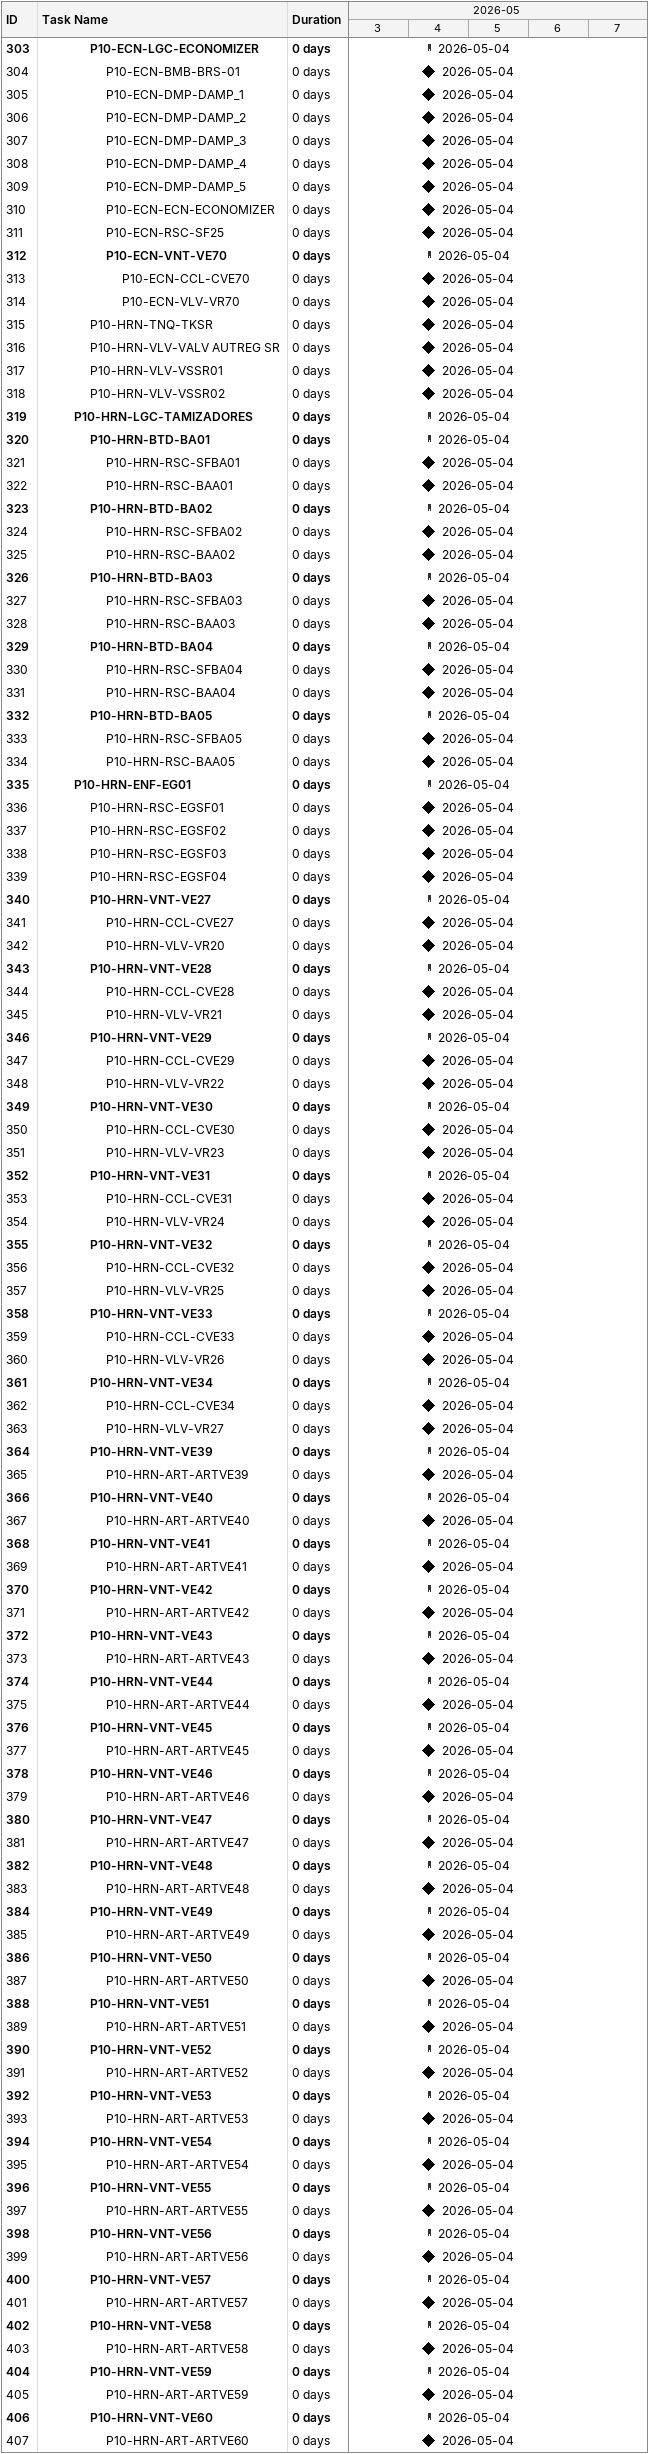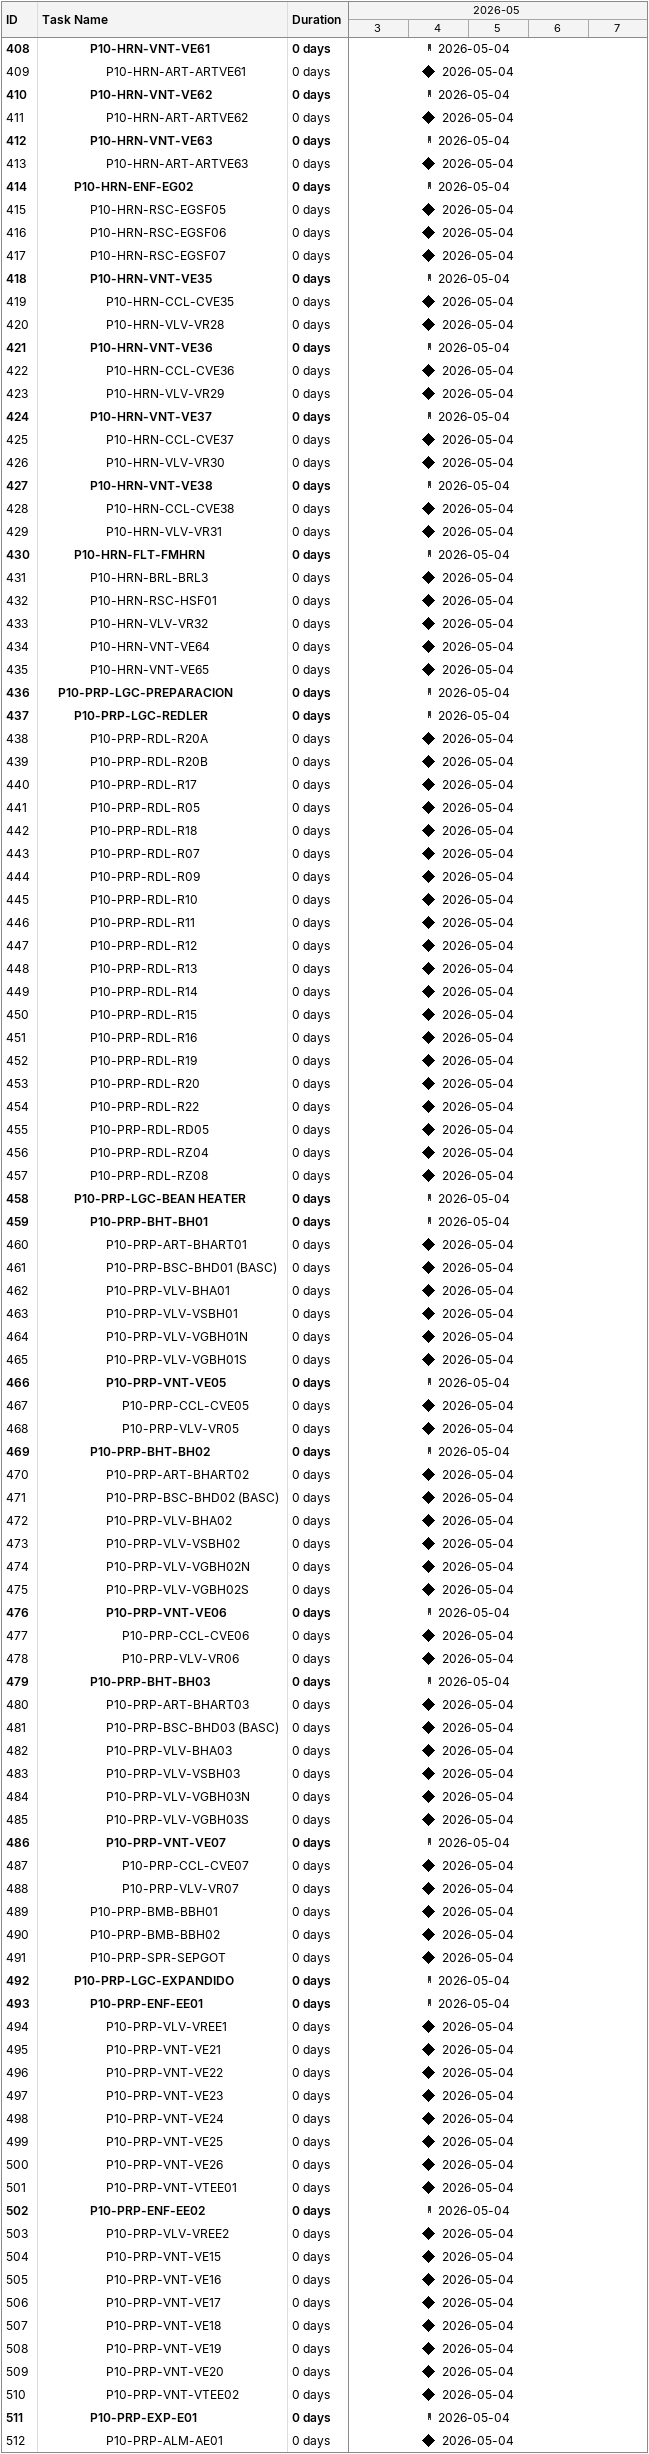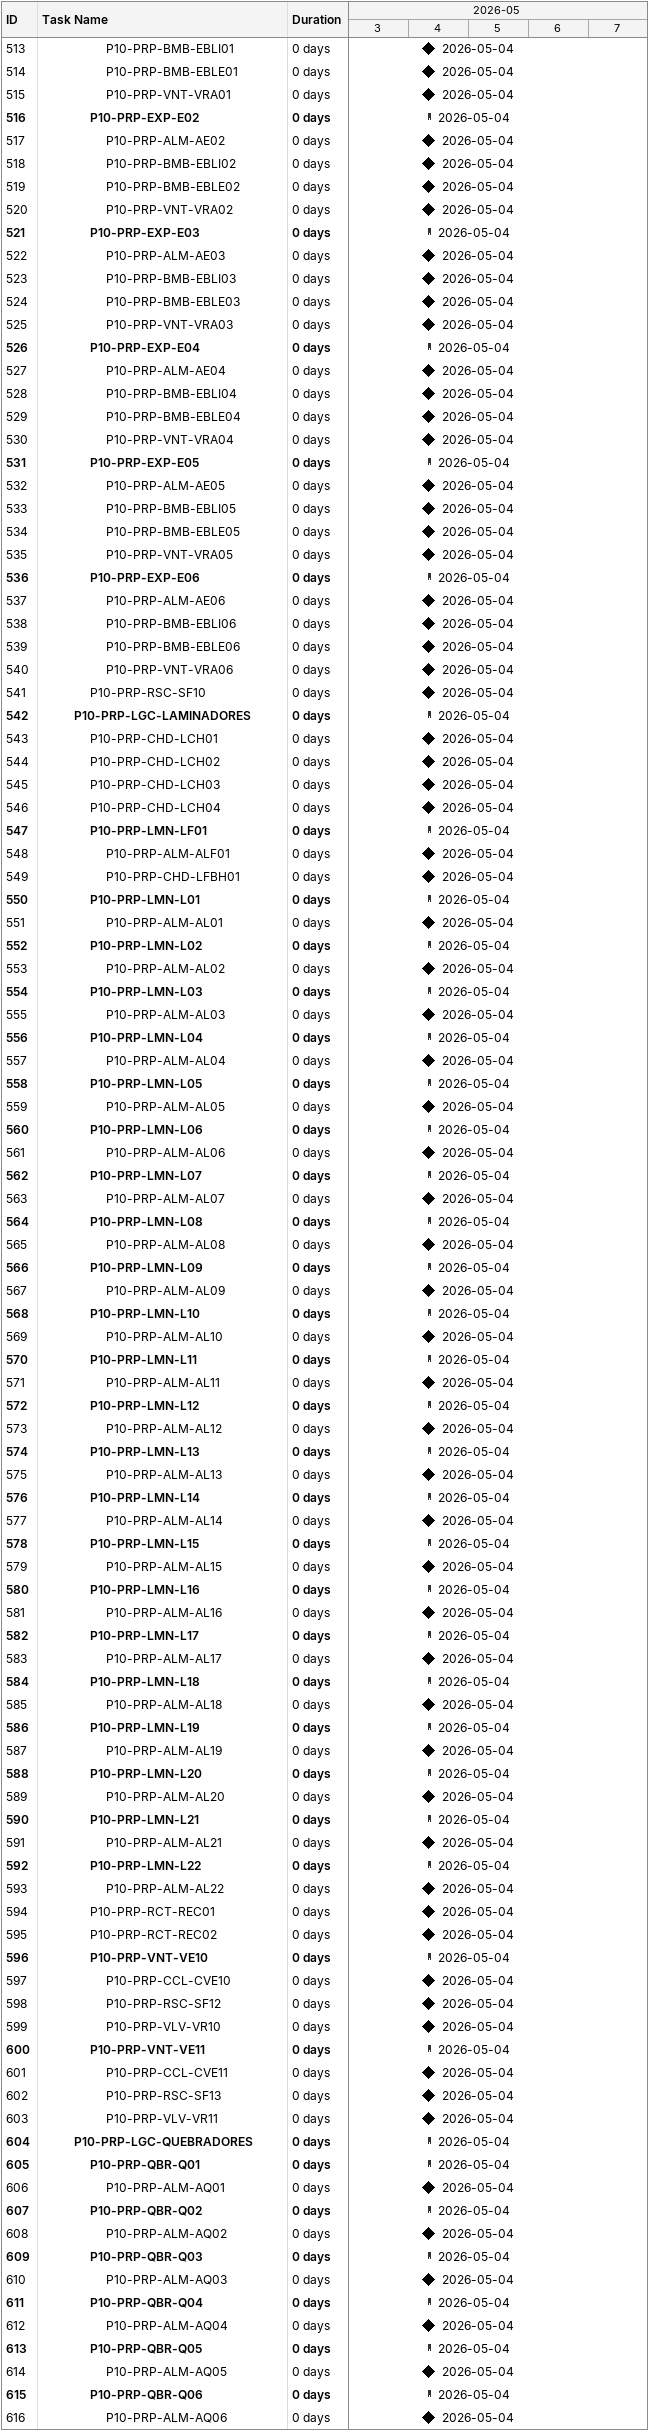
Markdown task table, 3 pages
| ID | Level | Task | Duration | Start | Finish |
|---|---|---|---|---|---|
| 303 | 4 | **P10-ECN-LGC-ECONOMIZER** | 0d | 2026-05-04 | 2026-05-04 |
| 304 | 5 | P10-ECN-BMB-BRS-01 | 0d | 2026-05-04 | 2026-05-04 |
| 305 | 5 | P10-ECN-DMP-DAMP_1 | 0d | 2026-05-04 | 2026-05-04 |
| 306 | 5 | P10-ECN-DMP-DAMP_2 | 0d | 2026-05-04 | 2026-05-04 |
| 307 | 5 | P10-ECN-DMP-DAMP_3 | 0d | 2026-05-04 | 2026-05-04 |
| 308 | 5 | P10-ECN-DMP-DAMP_4 | 0d | 2026-05-04 | 2026-05-04 |
| 309 | 5 | P10-ECN-DMP-DAMP_5 | 0d | 2026-05-04 | 2026-05-04 |
| 310 | 5 | P10-ECN-ECN-ECONOMIZER | 0d | 2026-05-04 | 2026-05-04 |
| 311 | 5 | P10-ECN-RSC-SF25 | 0d | 2026-05-04 | 2026-05-04 |
| 312 | 5 | **P10-ECN-VNT-VE70** | 0d | 2026-05-04 | 2026-05-04 |
| 313 | 6 | P10-ECN-CCL-CVE70 | 0d | 2026-05-04 | 2026-05-04 |
| 314 | 6 | P10-ECN-VLV-VR70 | 0d | 2026-05-04 | 2026-05-04 |
| 315 | 4 | P10-HRN-TNQ-TKSR | 0d | 2026-05-04 | 2026-05-04 |
| 316 | 4 | P10-HRN-VLV-VALV AUTREG SR | 0d | 2026-05-04 | 2026-05-04 |
| 317 | 4 | P10-HRN-VLV-VSSR01 | 0d | 2026-05-04 | 2026-05-04 |
| 318 | 4 | P10-HRN-VLV-VSSR02 | 0d | 2026-05-04 | 2026-05-04 |
| 319 | 3 | **P10-HRN-LGC-TAMIZADORES** | 0d | 2026-05-04 | 2026-05-04 |
| 320 | 4 | **P10-HRN-BTD-BA01** | 0d | 2026-05-04 | 2026-05-04 |
| 321 | 5 | P10-HRN-RSC-SFBA01 | 0d | 2026-05-04 | 2026-05-04 |
| 322 | 5 | P10-HRN-RSC-BAA01 | 0d | 2026-05-04 | 2026-05-04 |
| 323 | 4 | **P10-HRN-BTD-BA02** | 0d | 2026-05-04 | 2026-05-04 |
| 324 | 5 | P10-HRN-RSC-SFBA02 | 0d | 2026-05-04 | 2026-05-04 |
| 325 | 5 | P10-HRN-RSC-BAA02 | 0d | 2026-05-04 | 2026-05-04 |
| 326 | 4 | **P10-HRN-BTD-BA03** | 0d | 2026-05-04 | 2026-05-04 |
| 327 | 5 | P10-HRN-RSC-SFBA03 | 0d | 2026-05-04 | 2026-05-04 |
| 328 | 5 | P10-HRN-RSC-BAA03 | 0d | 2026-05-04 | 2026-05-04 |
| 329 | 4 | **P10-HRN-BTD-BA04** | 0d | 2026-05-04 | 2026-05-04 |
| 330 | 5 | P10-HRN-RSC-SFBA04 | 0d | 2026-05-04 | 2026-05-04 |
| 331 | 5 | P10-HRN-RSC-BAA04 | 0d | 2026-05-04 | 2026-05-04 |
| 332 | 4 | **P10-HRN-BTD-BA05** | 0d | 2026-05-04 | 2026-05-04 |
| 333 | 5 | P10-HRN-RSC-SFBA05 | 0d | 2026-05-04 | 2026-05-04 |
| 334 | 5 | P10-HRN-RSC-BAA05 | 0d | 2026-05-04 | 2026-05-04 |
| 335 | 3 | **P10-HRN-ENF-EG01** | 0d | 2026-05-04 | 2026-05-04 |
| 336 | 4 | P10-HRN-RSC-EGSF01 | 0d | 2026-05-04 | 2026-05-04 |
| 337 | 4 | P10-HRN-RSC-EGSF02 | 0d | 2026-05-04 | 2026-05-04 |
| 338 | 4 | P10-HRN-RSC-EGSF03 | 0d | 2026-05-04 | 2026-05-04 |
| 339 | 4 | P10-HRN-RSC-EGSF04 | 0d | 2026-05-04 | 2026-05-04 |
| 340 | 4 | **P10-HRN-VNT-VE27** | 0d | 2026-05-04 | 2026-05-04 |
| 341 | 5 | P10-HRN-CCL-CVE27 | 0d | 2026-05-04 | 2026-05-04 |
| 342 | 5 | P10-HRN-VLV-VR20 | 0d | 2026-05-04 | 2026-05-04 |
| 343 | 4 | **P10-HRN-VNT-VE28** | 0d | 2026-05-04 | 2026-05-04 |
| 344 | 5 | P10-HRN-CCL-CVE28 | 0d | 2026-05-04 | 2026-05-04 |
| 345 | 5 | P10-HRN-VLV-VR21 | 0d | 2026-05-04 | 2026-05-04 |
| 346 | 4 | **P10-HRN-VNT-VE29** | 0d | 2026-05-04 | 2026-05-04 |
| 347 | 5 | P10-HRN-CCL-CVE29 | 0d | 2026-05-04 | 2026-05-04 |
| 348 | 5 | P10-HRN-VLV-VR22 | 0d | 2026-05-04 | 2026-05-04 |
| 349 | 4 | **P10-HRN-VNT-VE30** | 0d | 2026-05-04 | 2026-05-04 |
| 350 | 5 | P10-HRN-CCL-CVE30 | 0d | 2026-05-04 | 2026-05-04 |
| 351 | 5 | P10-HRN-VLV-VR23 | 0d | 2026-05-04 | 2026-05-04 |
| 352 | 4 | **P10-HRN-VNT-VE31** | 0d | 2026-05-04 | 2026-05-04 |
| 353 | 5 | P10-HRN-CCL-CVE31 | 0d | 2026-05-04 | 2026-05-04 |
| 354 | 5 | P10-HRN-VLV-VR24 | 0d | 2026-05-04 | 2026-05-04 |
| 355 | 4 | **P10-HRN-VNT-VE32** | 0d | 2026-05-04 | 2026-05-04 |
| 356 | 5 | P10-HRN-CCL-CVE32 | 0d | 2026-05-04 | 2026-05-04 |
| 357 | 5 | P10-HRN-VLV-VR25 | 0d | 2026-05-04 | 2026-05-04 |
| 358 | 4 | **P10-HRN-VNT-VE33** | 0d | 2026-05-04 | 2026-05-04 |
| 359 | 5 | P10-HRN-CCL-CVE33 | 0d | 2026-05-04 | 2026-05-04 |
| 360 | 5 | P10-HRN-VLV-VR26 | 0d | 2026-05-04 | 2026-05-04 |
| 361 | 4 | **P10-HRN-VNT-VE34** | 0d | 2026-05-04 | 2026-05-04 |
| 362 | 5 | P10-HRN-CCL-CVE34 | 0d | 2026-05-04 | 2026-05-04 |
| 363 | 5 | P10-HRN-VLV-VR27 | 0d | 2026-05-04 | 2026-05-04 |
| 364 | 4 | **P10-HRN-VNT-VE39** | 0d | 2026-05-04 | 2026-05-04 |
| 365 | 5 | P10-HRN-ART-ARTVE39 | 0d | 2026-05-04 | 2026-05-04 |
| 366 | 4 | **P10-HRN-VNT-VE40** | 0d | 2026-05-04 | 2026-05-04 |
| 367 | 5 | P10-HRN-ART-ARTVE40 | 0d | 2026-05-04 | 2026-05-04 |
| 368 | 4 | **P10-HRN-VNT-VE41** | 0d | 2026-05-04 | 2026-05-04 |
| 369 | 5 | P10-HRN-ART-ARTVE41 | 0d | 2026-05-04 | 2026-05-04 |
| 370 | 4 | **P10-HRN-VNT-VE42** | 0d | 2026-05-04 | 2026-05-04 |
| 371 | 5 | P10-HRN-ART-ARTVE42 | 0d | 2026-05-04 | 2026-05-04 |
| 372 | 4 | **P10-HRN-VNT-VE43** | 0d | 2026-05-04 | 2026-05-04 |
| 373 | 5 | P10-HRN-ART-ARTVE43 | 0d | 2026-05-04 | 2026-05-04 |
| 374 | 4 | **P10-HRN-VNT-VE44** | 0d | 2026-05-04 | 2026-05-04 |
| 375 | 5 | P10-HRN-ART-ARTVE44 | 0d | 2026-05-04 | 2026-05-04 |
| 376 | 4 | **P10-HRN-VNT-VE45** | 0d | 2026-05-04 | 2026-05-04 |
| 377 | 5 | P10-HRN-ART-ARTVE45 | 0d | 2026-05-04 | 2026-05-04 |
| 378 | 4 | **P10-HRN-VNT-VE46** | 0d | 2026-05-04 | 2026-05-04 |
| 379 | 5 | P10-HRN-ART-ARTVE46 | 0d | 2026-05-04 | 2026-05-04 |
| 380 | 4 | **P10-HRN-VNT-VE47** | 0d | 2026-05-04 | 2026-05-04 |
| 381 | 5 | P10-HRN-ART-ARTVE47 | 0d | 2026-05-04 | 2026-05-04 |
| 382 | 4 | **P10-HRN-VNT-VE48** | 0d | 2026-05-04 | 2026-05-04 |
| 383 | 5 | P10-HRN-ART-ARTVE48 | 0d | 2026-05-04 | 2026-05-04 |
| 384 | 4 | **P10-HRN-VNT-VE49** | 0d | 2026-05-04 | 2026-05-04 |
| 385 | 5 | P10-HRN-ART-ARTVE49 | 0d | 2026-05-04 | 2026-05-04 |
| 386 | 4 | **P10-HRN-VNT-VE50** | 0d | 2026-05-04 | 2026-05-04 |
| 387 | 5 | P10-HRN-ART-ARTVE50 | 0d | 2026-05-04 | 2026-05-04 |
| 388 | 4 | **P10-HRN-VNT-VE51** | 0d | 2026-05-04 | 2026-05-04 |
| 389 | 5 | P10-HRN-ART-ARTVE51 | 0d | 2026-05-04 | 2026-05-04 |
| 390 | 4 | **P10-HRN-VNT-VE52** | 0d | 2026-05-04 | 2026-05-04 |
| 391 | 5 | P10-HRN-ART-ARTVE52 | 0d | 2026-05-04 | 2026-05-04 |
| 392 | 4 | **P10-HRN-VNT-VE53** | 0d | 2026-05-04 | 2026-05-04 |
| 393 | 5 | P10-HRN-ART-ARTVE53 | 0d | 2026-05-04 | 2026-05-04 |
| 394 | 4 | **P10-HRN-VNT-VE54** | 0d | 2026-05-04 | 2026-05-04 |
| 395 | 5 | P10-HRN-ART-ARTVE54 | 0d | 2026-05-04 | 2026-05-04 |
| 396 | 4 | **P10-HRN-VNT-VE55** | 0d | 2026-05-04 | 2026-05-04 |
| 397 | 5 | P10-HRN-ART-ARTVE55 | 0d | 2026-05-04 | 2026-05-04 |
| 398 | 4 | **P10-HRN-VNT-VE56** | 0d | 2026-05-04 | 2026-05-04 |
| 399 | 5 | P10-HRN-ART-ARTVE56 | 0d | 2026-05-04 | 2026-05-04 |
| 400 | 4 | **P10-HRN-VNT-VE57** | 0d | 2026-05-04 | 2026-05-04 |
| 401 | 5 | P10-HRN-ART-ARTVE57 | 0d | 2026-05-04 | 2026-05-04 |
| 402 | 4 | **P10-HRN-VNT-VE58** | 0d | 2026-05-04 | 2026-05-04 |
| 403 | 5 | P10-HRN-ART-ARTVE58 | 0d | 2026-05-04 | 2026-05-04 |
| 404 | 4 | **P10-HRN-VNT-VE59** | 0d | 2026-05-04 | 2026-05-04 |
| 405 | 5 | P10-HRN-ART-ARTVE59 | 0d | 2026-05-04 | 2026-05-04 |
| 406 | 4 | **P10-HRN-VNT-VE60** | 0d | 2026-05-04 | 2026-05-04 |
| 407 | 5 | P10-HRN-ART-ARTVE60 | 0d | 2026-05-04 | 2026-05-04 |
| 408 | 4 | **P10-HRN-VNT-VE61** | 0d | 2026-05-04 | 2026-05-04 |
| 409 | 5 | P10-HRN-ART-ARTVE61 | 0d | 2026-05-04 | 2026-05-04 |
| 410 | 4 | **P10-HRN-VNT-VE62** | 0d | 2026-05-04 | 2026-05-04 |
| 411 | 5 | P10-HRN-ART-ARTVE62 | 0d | 2026-05-04 | 2026-05-04 |
| 412 | 4 | **P10-HRN-VNT-VE63** | 0d | 2026-05-04 | 2026-05-04 |
| 413 | 5 | P10-HRN-ART-ARTVE63 | 0d | 2026-05-04 | 2026-05-04 |
| 414 | 3 | **P10-HRN-ENF-EG02** | 0d | 2026-05-04 | 2026-05-04 |
| 415 | 4 | P10-HRN-RSC-EGSF05 | 0d | 2026-05-04 | 2026-05-04 |
| 416 | 4 | P10-HRN-RSC-EGSF06 | 0d | 2026-05-04 | 2026-05-04 |
| 417 | 4 | P10-HRN-RSC-EGSF07 | 0d | 2026-05-04 | 2026-05-04 |
| 418 | 4 | **P10-HRN-VNT-VE35** | 0d | 2026-05-04 | 2026-05-04 |
| 419 | 5 | P10-HRN-CCL-CVE35 | 0d | 2026-05-04 | 2026-05-04 |
| 420 | 5 | P10-HRN-VLV-VR28 | 0d | 2026-05-04 | 2026-05-04 |
| 421 | 4 | **P10-HRN-VNT-VE36** | 0d | 2026-05-04 | 2026-05-04 |
| 422 | 5 | P10-HRN-CCL-CVE36 | 0d | 2026-05-04 | 2026-05-04 |
| 423 | 5 | P10-HRN-VLV-VR29 | 0d | 2026-05-04 | 2026-05-04 |
| 424 | 4 | **P10-HRN-VNT-VE37** | 0d | 2026-05-04 | 2026-05-04 |
| 425 | 5 | P10-HRN-CCL-CVE37 | 0d | 2026-05-04 | 2026-05-04 |
| 426 | 5 | P10-HRN-VLV-VR30 | 0d | 2026-05-04 | 2026-05-04 |
| 427 | 4 | **P10-HRN-VNT-VE38** | 0d | 2026-05-04 | 2026-05-04 |
| 428 | 5 | P10-HRN-CCL-CVE38 | 0d | 2026-05-04 | 2026-05-04 |
| 429 | 5 | P10-HRN-VLV-VR31 | 0d | 2026-05-04 | 2026-05-04 |
| 430 | 3 | **P10-HRN-FLT-FMHRN** | 0d | 2026-05-04 | 2026-05-04 |
| 431 | 4 | P10-HRN-BRL-BRL3 | 0d | 2026-05-04 | 2026-05-04 |
| 432 | 4 | P10-HRN-RSC-HSF01 | 0d | 2026-05-04 | 2026-05-04 |
| 433 | 4 | P10-HRN-VLV-VR32 | 0d | 2026-05-04 | 2026-05-04 |
| 434 | 4 | P10-HRN-VNT-VE64 | 0d | 2026-05-04 | 2026-05-04 |
| 435 | 4 | P10-HRN-VNT-VE65 | 0d | 2026-05-04 | 2026-05-04 |
| 436 | 2 | **P10-PRP-LGC-PREPARACION** | 0d | 2026-05-04 | 2026-05-04 |
| 437 | 3 | **P10-PRP-LGC-REDLER** | 0d | 2026-05-04 | 2026-05-04 |
| 438 | 4 | P10-PRP-RDL-R20A | 0d | 2026-05-04 | 2026-05-04 |
| 439 | 4 | P10-PRP-RDL-R20B | 0d | 2026-05-04 | 2026-05-04 |
| 440 | 4 | P10-PRP-RDL-R17 | 0d | 2026-05-04 | 2026-05-04 |
| 441 | 4 | P10-PRP-RDL-R05 | 0d | 2026-05-04 | 2026-05-04 |
| 442 | 4 | P10-PRP-RDL-R18 | 0d | 2026-05-04 | 2026-05-04 |
| 443 | 4 | P10-PRP-RDL-R07 | 0d | 2026-05-04 | 2026-05-04 |
| 444 | 4 | P10-PRP-RDL-R09 | 0d | 2026-05-04 | 2026-05-04 |
| 445 | 4 | P10-PRP-RDL-R10 | 0d | 2026-05-04 | 2026-05-04 |
| 446 | 4 | P10-PRP-RDL-R11 | 0d | 2026-05-04 | 2026-05-04 |
| 447 | 4 | P10-PRP-RDL-R12 | 0d | 2026-05-04 | 2026-05-04 |
| 448 | 4 | P10-PRP-RDL-R13 | 0d | 2026-05-04 | 2026-05-04 |
| 449 | 4 | P10-PRP-RDL-R14 | 0d | 2026-05-04 | 2026-05-04 |
| 450 | 4 | P10-PRP-RDL-R15 | 0d | 2026-05-04 | 2026-05-04 |
| 451 | 4 | P10-PRP-RDL-R16 | 0d | 2026-05-04 | 2026-05-04 |
| 452 | 4 | P10-PRP-RDL-R19 | 0d | 2026-05-04 | 2026-05-04 |
| 453 | 4 | P10-PRP-RDL-R20 | 0d | 2026-05-04 | 2026-05-04 |
| 454 | 4 | P10-PRP-RDL-R22 | 0d | 2026-05-04 | 2026-05-04 |
| 455 | 4 | P10-PRP-RDL-RD05 | 0d | 2026-05-04 | 2026-05-04 |
| 456 | 4 | P10-PRP-RDL-RZ04 | 0d | 2026-05-04 | 2026-05-04 |
| 457 | 4 | P10-PRP-RDL-RZ08 | 0d | 2026-05-04 | 2026-05-04 |
| 458 | 3 | **P10-PRP-LGC-BEAN HEATER** | 0d | 2026-05-04 | 2026-05-04 |
| 459 | 4 | **P10-PRP-BHT-BH01** | 0d | 2026-05-04 | 2026-05-04 |
| 460 | 5 | P10-PRP-ART-BHART01 | 0d | 2026-05-04 | 2026-05-04 |
| 461 | 5 | P10-PRP-BSC-BHD01 (BASC) | 0d | 2026-05-04 | 2026-05-04 |
| 462 | 5 | P10-PRP-VLV-BHA01 | 0d | 2026-05-04 | 2026-05-04 |
| 463 | 5 | P10-PRP-VLV-VSBH01 | 0d | 2026-05-04 | 2026-05-04 |
| 464 | 5 | P10-PRP-VLV-VGBH01N | 0d | 2026-05-04 | 2026-05-04 |
| 465 | 5 | P10-PRP-VLV-VGBH01S | 0d | 2026-05-04 | 2026-05-04 |
| 466 | 5 | **P10-PRP-VNT-VE05** | 0d | 2026-05-04 | 2026-05-04 |
| 467 | 6 | P10-PRP-CCL-CVE05 | 0d | 2026-05-04 | 2026-05-04 |
| 468 | 6 | P10-PRP-VLV-VR05 | 0d | 2026-05-04 | 2026-05-04 |
| 469 | 4 | **P10-PRP-BHT-BH02** | 0d | 2026-05-04 | 2026-05-04 |
| 470 | 5 | P10-PRP-ART-BHART02 | 0d | 2026-05-04 | 2026-05-04 |
| 471 | 5 | P10-PRP-BSC-BHD02 (BASC) | 0d | 2026-05-04 | 2026-05-04 |
| 472 | 5 | P10-PRP-VLV-BHA02 | 0d | 2026-05-04 | 2026-05-04 |
| 473 | 5 | P10-PRP-VLV-VSBH02 | 0d | 2026-05-04 | 2026-05-04 |
| 474 | 5 | P10-PRP-VLV-VGBH02N | 0d | 2026-05-04 | 2026-05-04 |
| 475 | 5 | P10-PRP-VLV-VGBH02S | 0d | 2026-05-04 | 2026-05-04 |
| 476 | 5 | **P10-PRP-VNT-VE06** | 0d | 2026-05-04 | 2026-05-04 |
| 477 | 6 | P10-PRP-CCL-CVE06 | 0d | 2026-05-04 | 2026-05-04 |
| 478 | 6 | P10-PRP-VLV-VR06 | 0d | 2026-05-04 | 2026-05-04 |
| 479 | 4 | **P10-PRP-BHT-BH03** | 0d | 2026-05-04 | 2026-05-04 |
| 480 | 5 | P10-PRP-ART-BHART03 | 0d | 2026-05-04 | 2026-05-04 |
| 481 | 5 | P10-PRP-BSC-BHD03 (BASC) | 0d | 2026-05-04 | 2026-05-04 |
| 482 | 5 | P10-PRP-VLV-BHA03 | 0d | 2026-05-04 | 2026-05-04 |
| 483 | 5 | P10-PRP-VLV-VSBH03 | 0d | 2026-05-04 | 2026-05-04 |
| 484 | 5 | P10-PRP-VLV-VGBH03N | 0d | 2026-05-04 | 2026-05-04 |
| 485 | 5 | P10-PRP-VLV-VGBH03S | 0d | 2026-05-04 | 2026-05-04 |
| 486 | 5 | **P10-PRP-VNT-VE07** | 0d | 2026-05-04 | 2026-05-04 |
| 487 | 6 | P10-PRP-CCL-CVE07 | 0d | 2026-05-04 | 2026-05-04 |
| 488 | 6 | P10-PRP-VLV-VR07 | 0d | 2026-05-04 | 2026-05-04 |
| 489 | 4 | P10-PRP-BMB-BBH01 | 0d | 2026-05-04 | 2026-05-04 |
| 490 | 4 | P10-PRP-BMB-BBH02 | 0d | 2026-05-04 | 2026-05-04 |
| 491 | 4 | P10-PRP-SPR-SEPGOT | 0d | 2026-05-04 | 2026-05-04 |
| 492 | 3 | **P10-PRP-LGC-EXPANDIDO** | 0d | 2026-05-04 | 2026-05-04 |
| 493 | 4 | **P10-PRP-ENF-EE01** | 0d | 2026-05-04 | 2026-05-04 |
| 494 | 5 | P10-PRP-VLV-VREE1 | 0d | 2026-05-04 | 2026-05-04 |
| 495 | 5 | P10-PRP-VNT-VE21 | 0d | 2026-05-04 | 2026-05-04 |
| 496 | 5 | P10-PRP-VNT-VE22 | 0d | 2026-05-04 | 2026-05-04 |
| 497 | 5 | P10-PRP-VNT-VE23 | 0d | 2026-05-04 | 2026-05-04 |
| 498 | 5 | P10-PRP-VNT-VE24 | 0d | 2026-05-04 | 2026-05-04 |
| 499 | 5 | P10-PRP-VNT-VE25 | 0d | 2026-05-04 | 2026-05-04 |
| 500 | 5 | P10-PRP-VNT-VE26 | 0d | 2026-05-04 | 2026-05-04 |
| 501 | 5 | P10-PRP-VNT-VTEE01 | 0d | 2026-05-04 | 2026-05-04 |
| 502 | 4 | **P10-PRP-ENF-EE02** | 0d | 2026-05-04 | 2026-05-04 |
| 503 | 5 | P10-PRP-VLV-VREE2 | 0d | 2026-05-04 | 2026-05-04 |
| 504 | 5 | P10-PRP-VNT-VE15 | 0d | 2026-05-04 | 2026-05-04 |
| 505 | 5 | P10-PRP-VNT-VE16 | 0d | 2026-05-04 | 2026-05-04 |
| 506 | 5 | P10-PRP-VNT-VE17 | 0d | 2026-05-04 | 2026-05-04 |
| 507 | 5 | P10-PRP-VNT-VE18 | 0d | 2026-05-04 | 2026-05-04 |
| 508 | 5 | P10-PRP-VNT-VE19 | 0d | 2026-05-04 | 2026-05-04 |
| 509 | 5 | P10-PRP-VNT-VE20 | 0d | 2026-05-04 | 2026-05-04 |
| 510 | 5 | P10-PRP-VNT-VTEE02 | 0d | 2026-05-04 | 2026-05-04 |
| 511 | 4 | **P10-PRP-EXP-E01** | 0d | 2026-05-04 | 2026-05-04 |
| 512 | 5 | P10-PRP-ALM-AE01 | 0d | 2026-05-04 | 2026-05-04 |
| 513 | 5 | P10-PRP-BMB-EBLI01 | 0d | 2026-05-04 | 2026-05-04 |
| 514 | 5 | P10-PRP-BMB-EBLE01 | 0d | 2026-05-04 | 2026-05-04 |
| 515 | 5 | P10-PRP-VNT-VRA01 | 0d | 2026-05-04 | 2026-05-04 |
| 516 | 4 | **P10-PRP-EXP-E02** | 0d | 2026-05-04 | 2026-05-04 |
| 517 | 5 | P10-PRP-ALM-AE02 | 0d | 2026-05-04 | 2026-05-04 |
| 518 | 5 | P10-PRP-BMB-EBLI02 | 0d | 2026-05-04 | 2026-05-04 |
| 519 | 5 | P10-PRP-BMB-EBLE02 | 0d | 2026-05-04 | 2026-05-04 |
| 520 | 5 | P10-PRP-VNT-VRA02 | 0d | 2026-05-04 | 2026-05-04 |
| 521 | 4 | **P10-PRP-EXP-E03** | 0d | 2026-05-04 | 2026-05-04 |
| 522 | 5 | P10-PRP-ALM-AE03 | 0d | 2026-05-04 | 2026-05-04 |
| 523 | 5 | P10-PRP-BMB-EBLI03 | 0d | 2026-05-04 | 2026-05-04 |
| 524 | 5 | P10-PRP-BMB-EBLE03 | 0d | 2026-05-04 | 2026-05-04 |
| 525 | 5 | P10-PRP-VNT-VRA03 | 0d | 2026-05-04 | 2026-05-04 |
| 526 | 4 | **P10-PRP-EXP-E04** | 0d | 2026-05-04 | 2026-05-04 |
| 527 | 5 | P10-PRP-ALM-AE04 | 0d | 2026-05-04 | 2026-05-04 |
| 528 | 5 | P10-PRP-BMB-EBLI04 | 0d | 2026-05-04 | 2026-05-04 |
| 529 | 5 | P10-PRP-BMB-EBLE04 | 0d | 2026-05-04 | 2026-05-04 |
| 530 | 5 | P10-PRP-VNT-VRA04 | 0d | 2026-05-04 | 2026-05-04 |
| 531 | 4 | **P10-PRP-EXP-E05** | 0d | 2026-05-04 | 2026-05-04 |
| 532 | 5 | P10-PRP-ALM-AE05 | 0d | 2026-05-04 | 2026-05-04 |
| 533 | 5 | P10-PRP-BMB-EBLI05 | 0d | 2026-05-04 | 2026-05-04 |
| 534 | 5 | P10-PRP-BMB-EBLE05 | 0d | 2026-05-04 | 2026-05-04 |
| 535 | 5 | P10-PRP-VNT-VRA05 | 0d | 2026-05-04 | 2026-05-04 |
| 536 | 4 | **P10-PRP-EXP-E06** | 0d | 2026-05-04 | 2026-05-04 |
| 537 | 5 | P10-PRP-ALM-AE06 | 0d | 2026-05-04 | 2026-05-04 |
| 538 | 5 | P10-PRP-BMB-EBLI06 | 0d | 2026-05-04 | 2026-05-04 |
| 539 | 5 | P10-PRP-BMB-EBLE06 | 0d | 2026-05-04 | 2026-05-04 |
| 540 | 5 | P10-PRP-VNT-VRA06 | 0d | 2026-05-04 | 2026-05-04 |
| 541 | 4 | P10-PRP-RSC-SF10 | 0d | 2026-05-04 | 2026-05-04 |
| 542 | 3 | **P10-PRP-LGC-LAMINADORES** | 0d | 2026-05-04 | 2026-05-04 |
| 543 | 4 | P10-PRP-CHD-LCH01 | 0d | 2026-05-04 | 2026-05-04 |
| 544 | 4 | P10-PRP-CHD-LCH02 | 0d | 2026-05-04 | 2026-05-04 |
| 545 | 4 | P10-PRP-CHD-LCH03 | 0d | 2026-05-04 | 2026-05-04 |
| 546 | 4 | P10-PRP-CHD-LCH04 | 0d | 2026-05-04 | 2026-05-04 |
| 547 | 4 | **P10-PRP-LMN-LF01** | 0d | 2026-05-04 | 2026-05-04 |
| 548 | 5 | P10-PRP-ALM-ALF01 | 0d | 2026-05-04 | 2026-05-04 |
| 549 | 5 | P10-PRP-CHD-LFBH01 | 0d | 2026-05-04 | 2026-05-04 |
| 550 | 4 | **P10-PRP-LMN-L01** | 0d | 2026-05-04 | 2026-05-04 |
| 551 | 5 | P10-PRP-ALM-AL01 | 0d | 2026-05-04 | 2026-05-04 |
| 552 | 4 | **P10-PRP-LMN-L02** | 0d | 2026-05-04 | 2026-05-04 |
| 553 | 5 | P10-PRP-ALM-AL02 | 0d | 2026-05-04 | 2026-05-04 |
| 554 | 4 | **P10-PRP-LMN-L03** | 0d | 2026-05-04 | 2026-05-04 |
| 555 | 5 | P10-PRP-ALM-AL03 | 0d | 2026-05-04 | 2026-05-04 |
| 556 | 4 | **P10-PRP-LMN-L04** | 0d | 2026-05-04 | 2026-05-04 |
| 557 | 5 | P10-PRP-ALM-AL04 | 0d | 2026-05-04 | 2026-05-04 |
| 558 | 4 | **P10-PRP-LMN-L05** | 0d | 2026-05-04 | 2026-05-04 |
| 559 | 5 | P10-PRP-ALM-AL05 | 0d | 2026-05-04 | 2026-05-04 |
| 560 | 4 | **P10-PRP-LMN-L06** | 0d | 2026-05-04 | 2026-05-04 |
| 561 | 5 | P10-PRP-ALM-AL06 | 0d | 2026-05-04 | 2026-05-04 |
| 562 | 4 | **P10-PRP-LMN-L07** | 0d | 2026-05-04 | 2026-05-04 |
| 563 | 5 | P10-PRP-ALM-AL07 | 0d | 2026-05-04 | 2026-05-04 |
| 564 | 4 | **P10-PRP-LMN-L08** | 0d | 2026-05-04 | 2026-05-04 |
| 565 | 5 | P10-PRP-ALM-AL08 | 0d | 2026-05-04 | 2026-05-04 |
| 566 | 4 | **P10-PRP-LMN-L09** | 0d | 2026-05-04 | 2026-05-04 |
| 567 | 5 | P10-PRP-ALM-AL09 | 0d | 2026-05-04 | 2026-05-04 |
| 568 | 4 | **P10-PRP-LMN-L10** | 0d | 2026-05-04 | 2026-05-04 |
| 569 | 5 | P10-PRP-ALM-AL10 | 0d | 2026-05-04 | 2026-05-04 |
| 570 | 4 | **P10-PRP-LMN-L11** | 0d | 2026-05-04 | 2026-05-04 |
| 571 | 5 | P10-PRP-ALM-AL11 | 0d | 2026-05-04 | 2026-05-04 |
| 572 | 4 | **P10-PRP-LMN-L12** | 0d | 2026-05-04 | 2026-05-04 |
| 573 | 5 | P10-PRP-ALM-AL12 | 0d | 2026-05-04 | 2026-05-04 |
| 574 | 4 | **P10-PRP-LMN-L13** | 0d | 2026-05-04 | 2026-05-04 |
| 575 | 5 | P10-PRP-ALM-AL13 | 0d | 2026-05-04 | 2026-05-04 |
| 576 | 4 | **P10-PRP-LMN-L14** | 0d | 2026-05-04 | 2026-05-04 |
| 577 | 5 | P10-PRP-ALM-AL14 | 0d | 2026-05-04 | 2026-05-04 |
| 578 | 4 | **P10-PRP-LMN-L15** | 0d | 2026-05-04 | 2026-05-04 |
| 579 | 5 | P10-PRP-ALM-AL15 | 0d | 2026-05-04 | 2026-05-04 |
| 580 | 4 | **P10-PRP-LMN-L16** | 0d | 2026-05-04 | 2026-05-04 |
| 581 | 5 | P10-PRP-ALM-AL16 | 0d | 2026-05-04 | 2026-05-04 |
| 582 | 4 | **P10-PRP-LMN-L17** | 0d | 2026-05-04 | 2026-05-04 |
| 583 | 5 | P10-PRP-ALM-AL17 | 0d | 2026-05-04 | 2026-05-04 |
| 584 | 4 | **P10-PRP-LMN-L18** | 0d | 2026-05-04 | 2026-05-04 |
| 585 | 5 | P10-PRP-ALM-AL18 | 0d | 2026-05-04 | 2026-05-04 |
| 586 | 4 | **P10-PRP-LMN-L19** | 0d | 2026-05-04 | 2026-05-04 |
| 587 | 5 | P10-PRP-ALM-AL19 | 0d | 2026-05-04 | 2026-05-04 |
| 588 | 4 | **P10-PRP-LMN-L20** | 0d | 2026-05-04 | 2026-05-04 |
| 589 | 5 | P10-PRP-ALM-AL20 | 0d | 2026-05-04 | 2026-05-04 |
| 590 | 4 | **P10-PRP-LMN-L21** | 0d | 2026-05-04 | 2026-05-04 |
| 591 | 5 | P10-PRP-ALM-AL21 | 0d | 2026-05-04 | 2026-05-04 |
| 592 | 4 | **P10-PRP-LMN-L22** | 0d | 2026-05-04 | 2026-05-04 |
| 593 | 5 | P10-PRP-ALM-AL22 | 0d | 2026-05-04 | 2026-05-04 |
| 594 | 4 | P10-PRP-RCT-REC01 | 0d | 2026-05-04 | 2026-05-04 |
| 595 | 4 | P10-PRP-RCT-REC02 | 0d | 2026-05-04 | 2026-05-04 |
| 596 | 4 | **P10-PRP-VNT-VE10** | 0d | 2026-05-04 | 2026-05-04 |
| 597 | 5 | P10-PRP-CCL-CVE10 | 0d | 2026-05-04 | 2026-05-04 |
| 598 | 5 | P10-PRP-RSC-SF12 | 0d | 2026-05-04 | 2026-05-04 |
| 599 | 5 | P10-PRP-VLV-VR10 | 0d | 2026-05-04 | 2026-05-04 |
| 600 | 4 | **P10-PRP-VNT-VE11** | 0d | 2026-05-04 | 2026-05-04 |
| 601 | 5 | P10-PRP-CCL-CVE11 | 0d | 2026-05-04 | 2026-05-04 |
| 602 | 5 | P10-PRP-RSC-SF13 | 0d | 2026-05-04 | 2026-05-04 |
| 603 | 5 | P10-PRP-VLV-VR11 | 0d | 2026-05-04 | 2026-05-04 |
| 604 | 3 | **P10-PRP-LGC-QUEBRADORES** | 0d | 2026-05-04 | 2026-05-04 |
| 605 | 4 | **P10-PRP-QBR-Q01** | 0d | 2026-05-04 | 2026-05-04 |
| 606 | 5 | P10-PRP-ALM-AQ01 | 0d | 2026-05-04 | 2026-05-04 |
| 607 | 4 | **P10-PRP-QBR-Q02** | 0d | 2026-05-04 | 2026-05-04 |
| 608 | 5 | P10-PRP-ALM-AQ02 | 0d | 2026-05-04 | 2026-05-04 |
| 609 | 4 | **P10-PRP-QBR-Q03** | 0d | 2026-05-04 | 2026-05-04 |
| 610 | 5 | P10-PRP-ALM-AQ03 | 0d | 2026-05-04 | 2026-05-04 |
| 611 | 4 | **P10-PRP-QBR-Q04** | 0d | 2026-05-04 | 2026-05-04 |
| 612 | 5 | P10-PRP-ALM-AQ04 | 0d | 2026-05-04 | 2026-05-04 |
| 613 | 4 | **P10-PRP-QBR-Q05** | 0d | 2026-05-04 | 2026-05-04 |
| 614 | 5 | P10-PRP-ALM-AQ05 | 0d | 2026-05-04 | 2026-05-04 |
| 615 | 4 | **P10-PRP-QBR-Q06** | 0d | 2026-05-04 | 2026-05-04 |
| 616 | 5 | P10-PRP-ALM-AQ06 | 0d | 2026-05-04 | 2026-05-04 |
